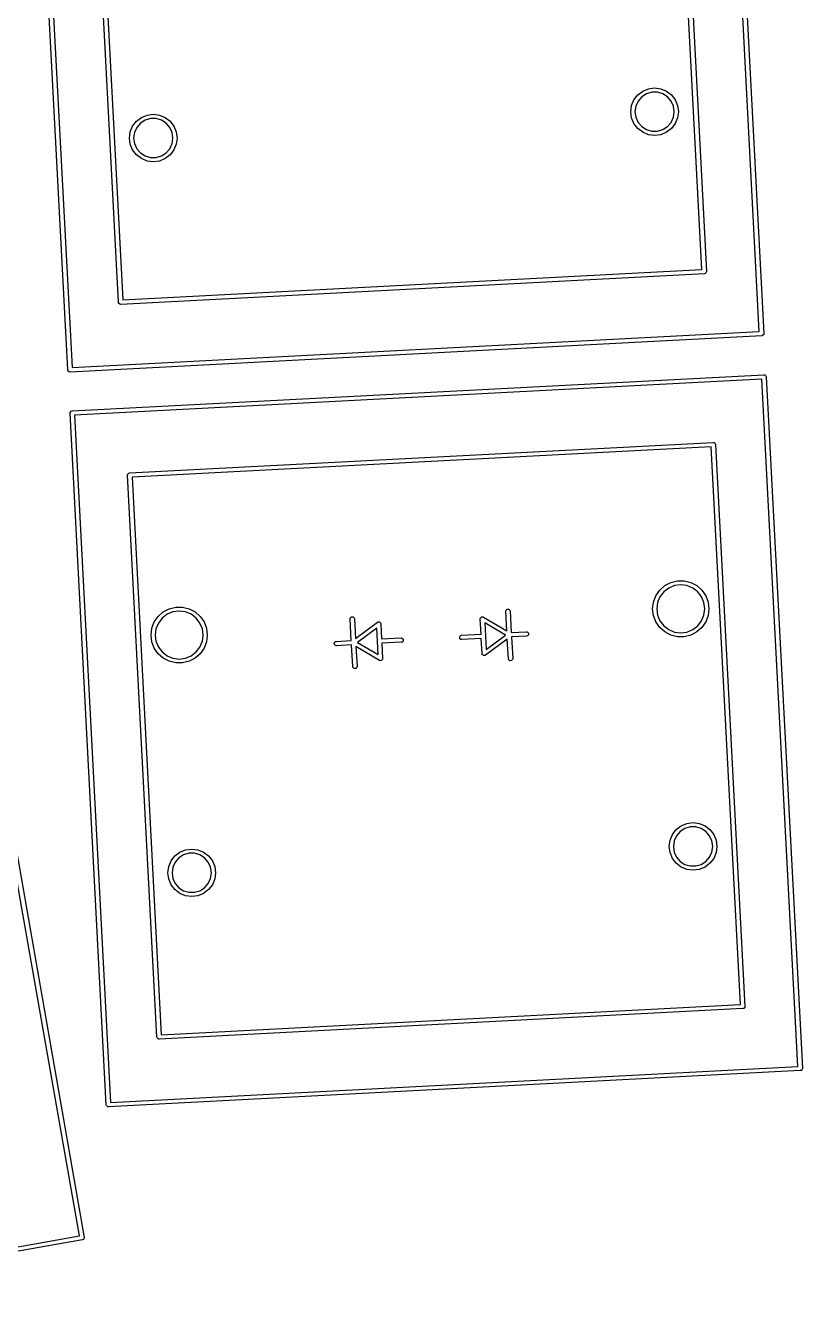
# Model space of a CAD drawing. Extents: x 66 to 221, y -158 to -58.
# Drawn here: x 104.55 to 122.49, y -115.88 to -86.28 of the extents above; entities that cross this region are included whole.
import ezdxf

# ---------------------------------------------------------------- set-up
doc = ezdxf.new("R2010")
doc.units = 0
doc.layers.add('BLACK', color=7, linetype='CONTINUOUS')

msp = doc.modelspace()

# ---------------------------------------------------------------- linework, layer by layer
at = {"layer": 'BLACK', "linetype": 'CONTINUOUS'}
for p, q in [((121.49691, -93.353807), (120.664861, -77.477368)), ((120.764836, -77.422061), (121.602211, -93.400134)), ((105.521454, -94.241113), (104.684079, -78.263042)), ((104.789379, -78.309367), (105.621428, -94.185806)), ((119.595053, -78.985425), (120.27542, -91.967609)), ((120.170119, -91.921283), (119.495078, -79.040732)), ((106.691237, -92.67775), (106.01087, -79.695566)), ((106.11617, -79.741892), (106.791211, -92.622442)), ((118.601395, -87.998456), (118.6888, -87.884547)), ((118.6888, -87.884547), (118.802709, -87.797142)), ((118.88885, -87.859913), (118.779992, -87.929872)), ((118.802709, -87.797142), (118.935359, -87.742197)), ((119.013009, -87.823456), (118.88885, -87.859913)), ((118.935359, -87.742197), (119.077709, -87.723456)), ((119.142409, -87.823456), (119.013009, -87.823456)), ((119.077709, -87.723456), (119.220059, -87.742197)), ((119.266568, -87.859913), (119.142409, -87.823456)), ((119.220059, -87.742197), (119.352709, -87.797142)), ((119.375426, -87.929872), (119.266568, -87.859913)), ((119.352709, -87.797142), (119.466618, -87.884547)), ((119.466618, -87.884547), (119.554023, -87.998456)), ((118.527709, -88.273456), (118.54645, -88.131106)), ((118.54645, -88.131106), (118.601395, -87.998456)), ((118.641498, -88.145373), (118.623082, -88.273456)), ((118.695252, -88.027666), (118.641498, -88.145373)), ((118.779992, -87.929872), (118.695252, -88.027666)), ((119.460166, -88.027666), (119.375426, -87.929872)), ((119.51392, -88.145373), (119.460166, -88.027666)), ((119.532336, -88.273456), (119.51392, -88.145373)), ((119.554023, -87.998456), (119.608968, -88.131106)), ((119.608968, -88.131106), (119.627709, -88.273456)), ((107.107521, -88.493274), (107.22143, -88.405869)), ((107.307571, -88.46864), (107.198712, -88.538599)), ((107.22143, -88.405869), (107.354079, -88.350924)), ((107.431729, -88.432183), (107.307571, -88.46864)), ((107.354079, -88.350924), (107.496429, -88.332183)), ((107.561129, -88.432183), (107.431729, -88.432183)), ((107.496429, -88.332183), (107.638779, -88.350924)), ((107.685287, -88.46864), (107.561129, -88.432183)), ((107.638779, -88.350924), (107.771429, -88.405869)), ((107.794146, -88.538599), (107.685287, -88.46864)), ((107.771429, -88.405869), (107.885337, -88.493274)), ((118.54645, -88.415806), (118.527709, -88.273456)), ((118.601395, -88.548456), (118.54645, -88.415806)), ((118.623082, -88.273456), (118.641498, -88.401539)), ((118.641498, -88.401539), (118.695252, -88.519246)), ((119.460166, -88.519246), (119.51392, -88.401539)), ((119.51392, -88.401539), (119.532336, -88.273456)), ((119.608968, -88.415806), (119.554023, -88.548456)), ((119.627709, -88.273456), (119.608968, -88.415806)), ((106.94643, -88.882182), (106.965171, -88.739832)), ((106.965171, -88.739832), (107.020116, -88.607183)), ((107.020116, -88.607183), (107.107521, -88.493274)), ((107.060219, -88.754099), (107.041803, -88.882182)), ((107.113973, -88.636393), (107.060219, -88.754099)), ((107.198712, -88.538599), (107.113973, -88.636393)), ((107.878885, -88.636393), (107.794146, -88.538599)), ((107.932639, -88.754099), (107.878885, -88.636393)), ((107.885337, -88.493274), (107.972742, -88.607183)), ((107.951055, -88.882182), (107.932639, -88.754099)), ((107.972742, -88.607183), (108.027687, -88.739832)), ((108.027687, -88.739832), (108.046428, -88.882182)), ((118.6888, -88.662365), (118.601395, -88.548456)), ((118.802709, -88.74977), (118.6888, -88.662365)), ((118.695252, -88.519246), (118.779992, -88.61704)), ((118.779992, -88.61704), (118.88885, -88.686999)), ((118.935359, -88.804715), (118.802709, -88.74977)), ((118.88885, -88.686999), (119.013009, -88.723456)), ((119.013009, -88.723456), (119.142409, -88.723456)), ((119.142409, -88.723456), (119.266568, -88.686999)), ((119.352709, -88.74977), (119.220059, -88.804715)), ((119.266568, -88.686999), (119.375426, -88.61704)), ((119.466618, -88.662365), (119.352709, -88.74977)), ((119.375426, -88.61704), (119.460166, -88.519246)), ((119.554023, -88.548456), (119.466618, -88.662365)), ((106.965171, -89.024532), (106.94643, -88.882182)), ((107.020116, -89.157182), (106.965171, -89.024532)), ((107.041803, -88.882182), (107.060219, -89.010265)), ((107.060219, -89.010265), (107.113973, -89.127971)), ((107.878885, -89.127971), (107.932639, -89.010265)), ((107.932639, -89.010265), (107.951055, -88.882182)), ((108.027687, -89.024532), (107.972742, -89.157182)), ((108.046428, -88.882182), (108.027687, -89.024532)), ((119.077709, -88.823456), (118.935359, -88.804715)), ((119.220059, -88.804715), (119.077709, -88.823456)), ((107.107521, -89.27109), (107.020116, -89.157182)), ((107.221429, -89.358495), (107.107521, -89.27109)), ((107.113973, -89.127971), (107.198712, -89.225765)), ((107.198712, -89.225765), (107.307571, -89.295724)), ((107.354079, -89.41344), (107.221429, -89.358495)), ((107.307571, -89.295724), (107.431729, -89.332181)), ((107.431729, -89.332181), (107.561129, -89.332181)), ((107.561129, -89.332181), (107.685287, -89.295724)), ((107.771429, -89.358495), (107.638779, -89.41344)), ((107.685287, -89.295724), (107.794146, -89.225765)), ((107.885337, -89.27109), (107.771429, -89.358495)), ((107.794146, -89.225765), (107.878885, -89.127971)), ((107.972742, -89.157182), (107.885337, -89.27109)), ((107.496429, -89.432181), (107.354079, -89.41344)), ((107.638779, -89.41344), (107.496429, -89.432181)), ((120.228105, -92.020157), (106.746607, -92.726693)), ((106.791211, -92.622442), (120.170119, -91.921283)), ((120.247014, -92.015355), (120.228105, -92.020157)), ((120.272621, -91.986916), (120.247014, -92.015355)), ((120.27542, -91.967609), (120.272621, -91.986916)), ((106.696039, -92.696658), (106.691237, -92.67775)), ((106.724478, -92.722265), (106.696039, -92.696658)), ((106.725685, -92.72244), (106.724478, -92.722265)), ((106.7273, -92.723894), (106.725685, -92.72244)), ((106.746607, -92.726693), (106.7273, -92.723894)), ((121.554896, -93.452682), (105.576824, -94.290057)), ((105.621428, -94.185806), (121.49691, -93.353807)), ((121.573805, -93.44788), (121.554896, -93.452682)), ((121.599412, -93.419441), (121.573805, -93.44788)), ((121.602211, -93.400134), (121.599412, -93.419441)), ((105.526256, -94.260022), (105.521454, -94.241113)), ((105.554695, -94.285629), (105.526256, -94.260022)), ((105.555902, -94.285804), (105.554695, -94.285629)), ((105.557517, -94.287258), (105.555902, -94.285804)), ((105.576824, -94.290057), (105.557517, -94.287258)), ((105.621104, -95.187196), (121.599177, -94.349821)), ((121.599177, -94.349821), (121.618484, -94.35262)), ((121.618484, -94.35262), (121.620097, -94.354072)), ((121.620097, -94.354072), (121.621306, -94.354248)), ((121.621306, -94.354248), (121.649745, -94.379855)), ((121.649745, -94.379855), (121.654547, -94.398763)), ((121.654547, -94.398763), (122.491922, -110.376836)), ((121.554572, -94.45407), (105.67909, -95.286069)), ((122.386621, -110.330509), (121.554572, -94.45407)), ((105.57379, -95.239744), (105.576589, -95.220437)), ((106.411165, -111.217815), (105.57379, -95.239744)), ((105.576589, -95.220437), (105.602196, -95.191998)), ((105.602196, -95.191998), (105.621104, -95.187196)), ((105.67909, -95.286069), (106.511139, -111.162508)), ((106.947895, -96.61972), (120.429394, -95.913185)), ((120.384789, -96.017434), (107.005881, -96.718594)), ((121.05983, -108.897985), (120.384789, -96.017434)), ((120.429394, -95.913185), (120.448701, -95.915984)), ((120.448701, -95.915984), (120.450314, -95.917436)), ((120.450314, -95.917436), (120.451523, -95.917612)), ((120.451523, -95.917612), (120.479962, -95.943219)), ((120.479962, -95.943219), (120.484764, -95.962127)), ((120.484764, -95.962127), (121.165131, -108.944311)), ((106.900581, -96.672268), (106.90338, -96.652961)), ((107.580948, -109.654452), (106.900581, -96.672268)), ((106.90338, -96.652961), (106.928987, -96.624522)), ((106.928987, -96.624522), (106.947895, -96.61972)), ((107.005881, -96.718594), (107.680922, -109.599144)), ((103.125799, -98.524516), (105.90417, -114.281439)), ((105.794008, -114.24829), (103.033311, -98.591594)), ((119.451901, -99.151563), (119.604045, -99.114063)), ((119.604045, -99.114063), (119.760743, -99.114063)), ((119.760743, -99.114063), (119.912887, -99.151563)), ((119.106848, -99.457254), (119.195862, -99.328294)), ((119.195862, -99.328294), (119.313152, -99.224384)), ((119.290129, -99.367059), (119.20197, -99.481951)), ((119.405021, -99.2789), (119.290129, -99.367059)), ((119.313152, -99.224384), (119.451901, -99.151563)), ((119.538815, -99.223481), (119.405021, -99.2789)), ((119.682394, -99.204578), (119.538815, -99.223481)), ((119.825973, -99.223481), (119.682394, -99.204578)), ((119.959767, -99.2789), (119.825973, -99.223481)), ((119.912887, -99.151563), (120.051636, -99.224384)), ((120.074659, -99.367059), (119.959767, -99.2789)), ((120.051636, -99.224384), (120.168926, -99.328294)), ((120.162818, -99.481951), (120.074659, -99.367059)), ((120.168926, -99.328294), (120.25794, -99.457254)), ((107.864977, -99.757032), (108.017121, -99.719532)), ((108.017121, -99.719532), (108.173819, -99.719532)), ((108.173819, -99.719532), (108.325963, -99.757032)), ((119.032394, -99.759324), (119.051282, -99.603769)), ((119.051282, -99.603769), (119.106848, -99.457254)), ((119.146551, -99.615745), (119.127648, -99.759324)), ((119.20197, -99.481951), (119.146551, -99.615745)), ((120.218237, -99.615745), (120.162818, -99.481951)), ((120.23714, -99.759324), (120.218237, -99.615745)), ((120.25794, -99.457254), (120.313506, -99.603769)), ((120.313506, -99.603769), (120.332394, -99.759324)), ((107.519924, -100.062723), (107.608938, -99.933763)), ((107.608938, -99.933763), (107.726228, -99.829853)), ((107.703205, -99.972528), (107.615046, -100.08742)), ((107.818097, -99.884369), (107.703205, -99.972528)), ((107.726228, -99.829853), (107.864977, -99.757032)), ((107.951891, -99.82895), (107.818097, -99.884369)), ((108.09547, -99.810047), (107.951891, -99.82895)), ((108.239049, -99.82895), (108.09547, -99.810047)), ((108.372843, -99.884369), (108.239049, -99.82895)), ((108.325963, -99.757032), (108.464712, -99.829853)), ((108.487735, -99.972528), (108.372843, -99.884369)), ((108.464712, -99.829853), (108.582002, -99.933763)), ((108.575894, -100.08742), (108.487735, -99.972528)), ((108.582002, -99.933763), (108.671016, -100.062723)), ((112.04628, -99.993624), (112.049079, -99.974317)), ((112.072448, -100.492938), (112.04628, -99.993624)), ((112.049079, -99.974317), (112.074686, -99.945878)), ((112.074686, -99.945878), (112.112901, -99.943875)), ((112.112901, -99.943875), (112.14134, -99.969482)), ((112.14134, -99.969482), (112.146142, -99.98839)), ((112.146142, -99.98839), (112.170037, -100.444338)), ((115.050676, -99.995744), (115.051736, -99.988431)), ((115.068993, -100.345264), (115.050676, -99.995744)), ((115.051117, -99.986004), (115.052401, -99.983839)), ((115.051736, -99.988431), (115.051117, -99.986004)), ((115.052401, -99.983839), (115.053475, -99.976437)), ((115.053475, -99.976437), (115.063217, -99.965617)), ((115.063217, -99.965617), (115.070649, -99.953096)), ((115.070649, -99.953096), (115.075637, -99.951823)), ((115.075637, -99.951823), (115.079082, -99.947998)), ((115.079082, -99.947998), (115.093621, -99.947235)), ((115.093621, -99.947235), (115.10773, -99.943637)), ((115.10773, -99.943637), (115.114784, -99.946126)), ((115.114784, -99.946126), (115.117297, -99.945995)), ((115.117297, -99.945995), (115.119157, -99.94767)), ((115.119157, -99.94767), (115.126127, -99.95013)), ((115.126127, -99.95013), (115.665898, -100.270496)), ((115.642003, -99.814548), (115.644802, -99.795241)), ((115.665898, -100.270496), (115.642003, -99.814548)), ((115.644802, -99.795241), (115.670409, -99.766802)), ((115.670409, -99.766802), (115.708624, -99.764799)), ((115.708624, -99.764799), (115.737063, -99.790406)), ((115.737063, -99.790406), (115.741865, -99.809314)), ((115.741865, -99.809314), (115.768033, -100.308629)), ((119.051282, -99.914879), (119.032394, -99.759324)), ((119.106848, -100.061394), (119.051282, -99.914879)), ((119.127648, -99.759324), (119.146551, -99.902903)), ((119.146551, -99.902903), (119.20197, -100.036697)), ((120.162818, -100.036697), (120.218237, -99.902903)), ((120.218237, -99.902903), (120.23714, -99.759324)), ((120.313506, -99.914879), (120.25794, -100.061394)), ((120.332394, -99.759324), (120.313506, -99.914879)), ((107.44547, -100.364793), (107.464358, -100.209238)), ((107.464358, -100.209238), (107.519924, -100.062723)), ((107.559627, -100.221214), (107.540724, -100.364793)), ((107.615046, -100.08742), (107.559627, -100.221214)), ((108.631313, -100.221214), (108.575894, -100.08742)), ((108.650216, -100.364793), (108.631313, -100.221214)), ((108.671016, -100.062723), (108.726582, -100.209238)), ((108.726582, -100.209238), (108.74547, -100.364793)), ((112.170037, -100.444338), (112.673365, -100.069306)), ((112.658197, -100.205314), (112.215011, -100.535535)), ((112.690287, -100.817622), (112.658197, -100.205314)), ((112.673365, -100.069306), (112.680038, -100.066131)), ((112.680038, -100.066131), (112.681714, -100.064271)), ((112.681714, -100.064271), (112.684226, -100.064139)), ((112.684226, -100.064139), (112.690982, -100.060926)), ((112.690982, -100.060926), (112.705389, -100.06303)), ((112.705389, -100.06303), (112.719929, -100.062268)), ((112.719929, -100.062268), (112.723753, -100.065711)), ((112.723753, -100.065711), (112.728849, -100.066456)), ((112.728849, -100.066456), (112.737551, -100.078135)), ((112.737551, -100.078135), (112.748368, -100.087875)), ((112.748368, -100.087875), (112.750208, -100.095122)), ((112.750208, -100.095122), (112.751714, -100.097143)), ((112.751714, -100.097143), (112.751351, -100.099623)), ((112.751351, -100.099623), (112.75317, -100.106783)), ((112.75317, -100.106783), (112.771487, -100.456304)), ((115.630703, -100.365894), (115.155427, -100.083807)), ((115.155427, -100.083807), (115.187516, -100.696116)), ((115.768033, -100.308629), (116.117553, -100.290312)), ((116.117553, -100.290312), (116.13686, -100.293111)), ((116.13686, -100.293111), (116.165299, -100.318718)), ((119.195862, -100.190354), (119.106848, -100.061394)), ((119.313152, -100.294264), (119.195862, -100.190354)), ((119.20197, -100.036697), (119.290129, -100.151589)), ((119.290129, -100.151589), (119.405021, -100.239748)), ((119.451901, -100.367085), (119.313152, -100.294264)), ((119.405021, -100.239748), (119.538815, -100.295167)), ((119.538815, -100.295167), (119.682394, -100.31407)), ((119.682394, -100.31407), (119.825973, -100.295167)), ((119.825973, -100.295167), (119.959767, -100.239748)), ((120.051636, -100.294264), (119.912887, -100.367085)), ((119.959767, -100.239748), (120.074659, -100.151589)), ((120.168926, -100.190354), (120.051636, -100.294264)), ((120.074659, -100.151589), (120.162818, -100.036697)), ((120.25794, -100.061394), (120.168926, -100.190354)), ((107.464358, -100.520348), (107.44547, -100.364793)), ((107.519924, -100.666863), (107.464358, -100.520348)), ((107.540724, -100.364793), (107.559627, -100.508372)), ((107.559627, -100.508372), (107.615046, -100.642166)), ((108.575894, -100.642166), (108.631313, -100.508372)), ((108.631313, -100.508372), (108.650216, -100.364793)), ((108.726582, -100.520348), (108.671016, -100.666863)), ((108.74547, -100.364793), (108.726582, -100.520348)), ((111.678412, -100.544498), (111.704019, -100.516059)), ((111.680415, -100.582713), (111.678412, -100.544498)), ((111.708854, -100.60832), (111.680415, -100.582713)), ((111.704019, -100.516059), (111.722927, -100.511257)), ((111.728161, -100.611119), (111.708854, -100.60832)), ((111.722927, -100.511257), (112.072448, -100.492938)), ((112.077681, -100.5928), (111.728161, -100.611119)), ((112.10385, -101.092116), (112.077681, -100.5928)), ((112.215011, -100.535535), (112.690287, -100.817622)), ((112.771487, -100.456304), (113.220871, -100.432753)), ((113.226105, -100.532615), (112.776721, -100.556166)), ((112.776721, -100.556166), (112.795039, -100.905686)), ((113.220871, -100.432753), (113.240178, -100.435552)), ((113.245013, -100.527813), (113.226105, -100.532615)), ((113.240178, -100.435552), (113.268617, -100.461159)), ((113.27062, -100.499374), (113.245013, -100.527813)), ((113.268617, -100.461159), (113.27062, -100.499374)), ((114.575094, -100.402057), (114.600701, -100.373618)), ((114.577097, -100.440272), (114.575094, -100.402057)), ((114.605536, -100.465879), (114.577097, -100.440272)), ((114.600701, -100.373618), (114.619609, -100.368816)), ((114.624843, -100.468678), (114.605536, -100.465879)), ((114.619609, -100.368816), (115.068993, -100.345264)), ((115.074226, -100.445126), (114.624843, -100.468678)), ((115.092544, -100.794647), (115.074226, -100.445126)), ((115.675677, -100.457091), (115.172349, -100.832125)), ((115.187516, -100.696116), (115.630703, -100.365894)), ((115.699572, -100.91304), (115.675677, -100.457091)), ((116.122787, -100.390174), (115.773266, -100.408491)), ((115.773266, -100.408491), (115.799434, -100.907807)), ((116.141695, -100.385372), (116.122787, -100.390174)), ((116.167302, -100.356933), (116.141695, -100.385372)), ((116.165299, -100.318718), (116.167302, -100.356933)), ((119.604045, -100.404585), (119.451901, -100.367085)), ((119.760743, -100.404585), (119.604045, -100.404585)), ((119.912887, -100.367085), (119.760743, -100.404585)), ((107.608938, -100.795823), (107.519924, -100.666863)), ((107.726228, -100.899733), (107.608938, -100.795823)), ((107.615046, -100.642166), (107.703205, -100.757058)), ((107.703205, -100.757058), (107.818097, -100.845217)), ((107.864977, -100.972554), (107.726228, -100.899733)), ((107.818097, -100.845217), (107.951891, -100.900636)), ((107.951891, -100.900636), (108.09547, -100.919539)), ((108.09547, -100.919539), (108.239049, -100.900636)), ((108.239049, -100.900636), (108.372843, -100.845217)), ((108.464712, -100.899733), (108.325963, -100.972554)), ((108.372843, -100.845217), (108.487735, -100.757058)), ((108.582002, -100.795823), (108.464712, -100.899733)), ((108.487735, -100.757058), (108.575894, -100.642166)), ((108.671016, -100.666863), (108.582002, -100.795823)), ((112.719588, -100.9513), (112.179816, -100.630933)), ((112.179816, -100.630933), (112.203712, -101.086882)), ((112.795039, -100.905686), (112.793978, -100.912998)), ((115.094362, -100.801809), (115.092544, -100.794647)), ((115.094001, -100.804288), (115.094362, -100.801809)), ((115.095504, -100.806306), (115.094001, -100.804288)), ((115.097346, -100.813556), (115.095504, -100.806306)), ((115.108164, -100.823297), (115.097346, -100.813556)), ((115.116865, -100.834974), (115.108164, -100.823297)), ((115.121959, -100.835718), (115.116865, -100.834974)), ((115.125785, -100.839163), (115.121959, -100.835718)), ((115.140326, -100.8384), (115.125785, -100.839163)), ((115.154732, -100.840505), (115.140326, -100.8384)), ((115.161487, -100.837291), (115.154732, -100.840505)), ((115.164, -100.83716), (115.161487, -100.837291)), ((115.165675, -100.835299), (115.164, -100.83716)), ((115.172349, -100.832125), (115.165675, -100.835299)), ((115.799434, -100.907807), (115.796635, -100.927114)), ((108.017121, -101.010054), (107.864977, -100.972554)), ((108.173819, -101.010054), (108.017121, -101.010054)), ((108.325963, -100.972554), (108.173819, -101.010054)), ((112.108652, -101.111025), (112.10385, -101.092116)), ((112.137091, -101.136631), (112.108652, -101.111025)), ((112.175306, -101.134629), (112.137091, -101.136631)), ((112.200913, -101.106189), (112.175306, -101.134629)), ((112.203712, -101.086882), (112.200913, -101.106189)), ((112.726557, -100.953759), (112.719588, -100.9513)), ((112.728418, -100.955435), (112.726557, -100.953759)), ((112.73093, -100.955303), (112.728418, -100.955435)), ((112.737985, -100.957793), (112.73093, -100.955303)), ((112.752093, -100.954194), (112.737985, -100.957793)), ((112.766633, -100.953432), (112.752093, -100.954194)), ((112.770077, -100.949606), (112.766633, -100.953432)), ((112.775066, -100.948334), (112.770077, -100.949606)), ((112.782497, -100.935812), (112.775066, -100.948334)), ((112.79224, -100.924993), (112.782497, -100.935812)), ((112.793313, -100.91759), (112.79224, -100.924993)), ((112.794598, -100.915426), (112.793313, -100.91759)), ((112.793978, -100.912998), (112.794598, -100.915426)), ((115.704374, -100.931949), (115.699572, -100.91304)), ((115.732813, -100.957555), (115.704374, -100.931949)), ((115.771028, -100.955553), (115.732813, -100.957555)), ((115.796635, -100.927114), (115.771028, -100.955553)), ((119.69242, -104.773844), (119.82507, -104.718899)), ((119.82507, -104.718899), (119.96742, -104.700158)), ((119.96742, -104.700158), (120.10977, -104.718899)), ((120.10977, -104.718899), (120.24242, -104.773844)), ((119.436161, -105.107808), (119.491106, -104.975158)), ((119.491106, -104.975158), (119.578511, -104.861249)), ((119.584963, -105.004368), (119.531209, -105.122075)), ((119.578511, -104.861249), (119.69242, -104.773844)), ((119.669703, -104.906574), (119.584963, -105.004368)), ((119.778561, -104.836615), (119.669703, -104.906574)), ((119.90272, -104.800158), (119.778561, -104.836615)), ((120.03212, -104.800158), (119.90272, -104.800158)), ((120.156279, -104.836615), (120.03212, -104.800158)), ((120.265137, -104.906574), (120.156279, -104.836615)), ((120.24242, -104.773844), (120.356329, -104.861249)), ((120.349877, -105.004368), (120.265137, -104.906574)), ((120.403631, -105.122075), (120.349877, -105.004368)), ((120.356329, -104.861249), (120.443734, -104.975158)), ((120.443734, -104.975158), (120.498679, -105.107808)), ((108.111141, -105.382571), (108.24379, -105.327626)), ((108.24379, -105.327626), (108.38614, -105.308885)), ((108.38614, -105.308885), (108.52849, -105.327626)), ((108.52849, -105.327626), (108.66114, -105.382571)), ((119.41742, -105.250158), (119.436161, -105.107808)), ((119.436161, -105.392508), (119.41742, -105.250158)), ((119.531209, -105.122075), (119.512793, -105.250158)), ((119.512793, -105.250158), (119.531209, -105.378241)), ((120.422047, -105.250158), (120.403631, -105.122075)), ((120.403631, -105.378241), (120.422047, -105.250158)), ((120.498679, -105.107808), (120.51742, -105.250158)), ((120.51742, -105.250158), (120.498679, -105.392508)), ((107.854882, -105.716534), (107.909827, -105.583885)), ((107.909827, -105.583885), (107.997232, -105.469976)), ((108.003684, -105.613095), (107.94993, -105.730801)), ((107.997232, -105.469976), (108.111141, -105.382571)), ((108.088423, -105.515301), (108.003684, -105.613095)), ((108.197282, -105.445342), (108.088423, -105.515301)), ((108.32144, -105.408885), (108.197282, -105.445342)), ((108.45084, -105.408885), (108.32144, -105.408885)), ((108.574998, -105.445342), (108.45084, -105.408885)), ((108.683857, -105.515301), (108.574998, -105.445342)), ((108.66114, -105.382571), (108.775048, -105.469976)), ((108.768596, -105.613095), (108.683857, -105.515301)), ((108.82235, -105.730801), (108.768596, -105.613095)), ((108.775048, -105.469976), (108.862453, -105.583885)), ((108.862453, -105.583885), (108.917398, -105.716534)), ((119.491106, -105.525158), (119.436161, -105.392508)), ((119.578511, -105.639067), (119.491106, -105.525158)), ((119.531209, -105.378241), (119.584963, -105.495948)), ((119.69242, -105.726472), (119.578511, -105.639067)), ((119.584963, -105.495948), (119.669703, -105.593742)), ((119.669703, -105.593742), (119.778561, -105.663701)), ((120.156279, -105.663701), (120.265137, -105.593742)), ((120.356329, -105.639067), (120.24242, -105.726472)), ((120.265137, -105.593742), (120.349877, -105.495948)), ((120.349877, -105.495948), (120.403631, -105.378241)), ((120.443734, -105.525158), (120.356329, -105.639067)), ((120.498679, -105.392508), (120.443734, -105.525158)), ((107.836141, -105.858884), (107.854882, -105.716534)), ((107.854882, -106.001234), (107.836141, -105.858884)), ((107.94993, -105.730801), (107.931514, -105.858884)), ((107.931514, -105.858884), (107.94993, -105.986967)), ((108.840766, -105.858884), (108.82235, -105.730801)), ((108.82235, -105.986967), (108.840766, -105.858884)), ((108.917398, -105.716534), (108.936139, -105.858884)), ((108.936139, -105.858884), (108.917398, -106.001234)), ((119.82507, -105.781417), (119.69242, -105.726472)), ((119.778561, -105.663701), (119.90272, -105.700158)), ((119.96742, -105.800158), (119.82507, -105.781417)), ((119.90272, -105.700158), (120.03212, -105.700158)), ((120.10977, -105.781417), (119.96742, -105.800158)), ((120.03212, -105.700158), (120.156279, -105.663701)), ((120.24242, -105.726472), (120.10977, -105.781417)), ((107.909827, -106.133884), (107.854882, -106.001234)), ((107.997232, -106.247792), (107.909827, -106.133884)), ((107.94993, -105.986967), (108.003684, -106.104673)), ((108.003684, -106.104673), (108.088423, -106.202467)), ((108.088423, -106.202467), (108.197282, -106.272426)), ((108.574998, -106.272426), (108.683857, -106.202467)), ((108.683857, -106.202467), (108.768596, -106.104673)), ((108.768596, -106.104673), (108.82235, -105.986967)), ((108.862453, -106.133884), (108.775048, -106.247792)), ((108.917398, -106.001234), (108.862453, -106.133884)), ((108.11114, -106.335197), (107.997232, -106.247792)), ((108.24379, -106.390142), (108.11114, -106.335197)), ((108.197282, -106.272426), (108.32144, -106.308883)), ((108.38614, -106.408883), (108.24379, -106.390142)), ((108.32144, -106.308883), (108.45084, -106.308883)), ((108.52849, -106.390142), (108.38614, -106.408883)), ((108.45084, -106.308883), (108.574998, -106.272426)), ((108.66114, -106.335197), (108.52849, -106.390142)), ((108.775048, -106.247792), (108.66114, -106.335197)), ((107.680922, -109.599144), (121.05983, -108.897985)), ((121.117816, -108.996859), (107.636318, -109.703395)), ((121.136725, -108.992057), (121.117816, -108.996859)), ((121.162332, -108.963618), (121.136725, -108.992057)), ((121.165131, -108.944311), (121.162332, -108.963618)), ((107.58575, -109.67336), (107.580948, -109.654452)), ((107.614189, -109.698967), (107.58575, -109.67336)), ((107.615396, -109.699142), (107.614189, -109.698967)), ((107.617011, -109.700596), (107.615396, -109.699142)), ((107.636318, -109.703395), (107.617011, -109.700596)), ((106.511139, -111.162508), (122.386621, -110.330509)), ((122.491922, -110.376836), (122.489123, -110.396143)), ((122.444607, -110.429384), (106.466535, -111.266759)), ((122.463516, -110.424582), (122.444607, -110.429384)), ((122.489123, -110.396143), (122.463516, -110.424582)), ((106.415967, -111.236724), (106.411165, -111.217815)), ((106.444406, -111.262331), (106.415967, -111.236724)), ((106.445613, -111.262506), (106.444406, -111.262331)), ((106.447228, -111.26396), (106.445613, -111.262506)), ((106.466535, -111.266759), (106.447228, -111.26396)), ((105.863612, -114.339361), (90.106689, -117.117732)), ((90.138256, -117.008823), (105.794008, -114.24829)), ((105.881795, -114.332291), (105.863612, -114.339361)), ((105.903745, -114.300943), (105.881795, -114.332291)), ((105.90417, -114.281439), (105.903745, -114.300943))]:
    msp.add_line(p, q, dxfattribs=at)

doc.saveas('drawing.dxf')
